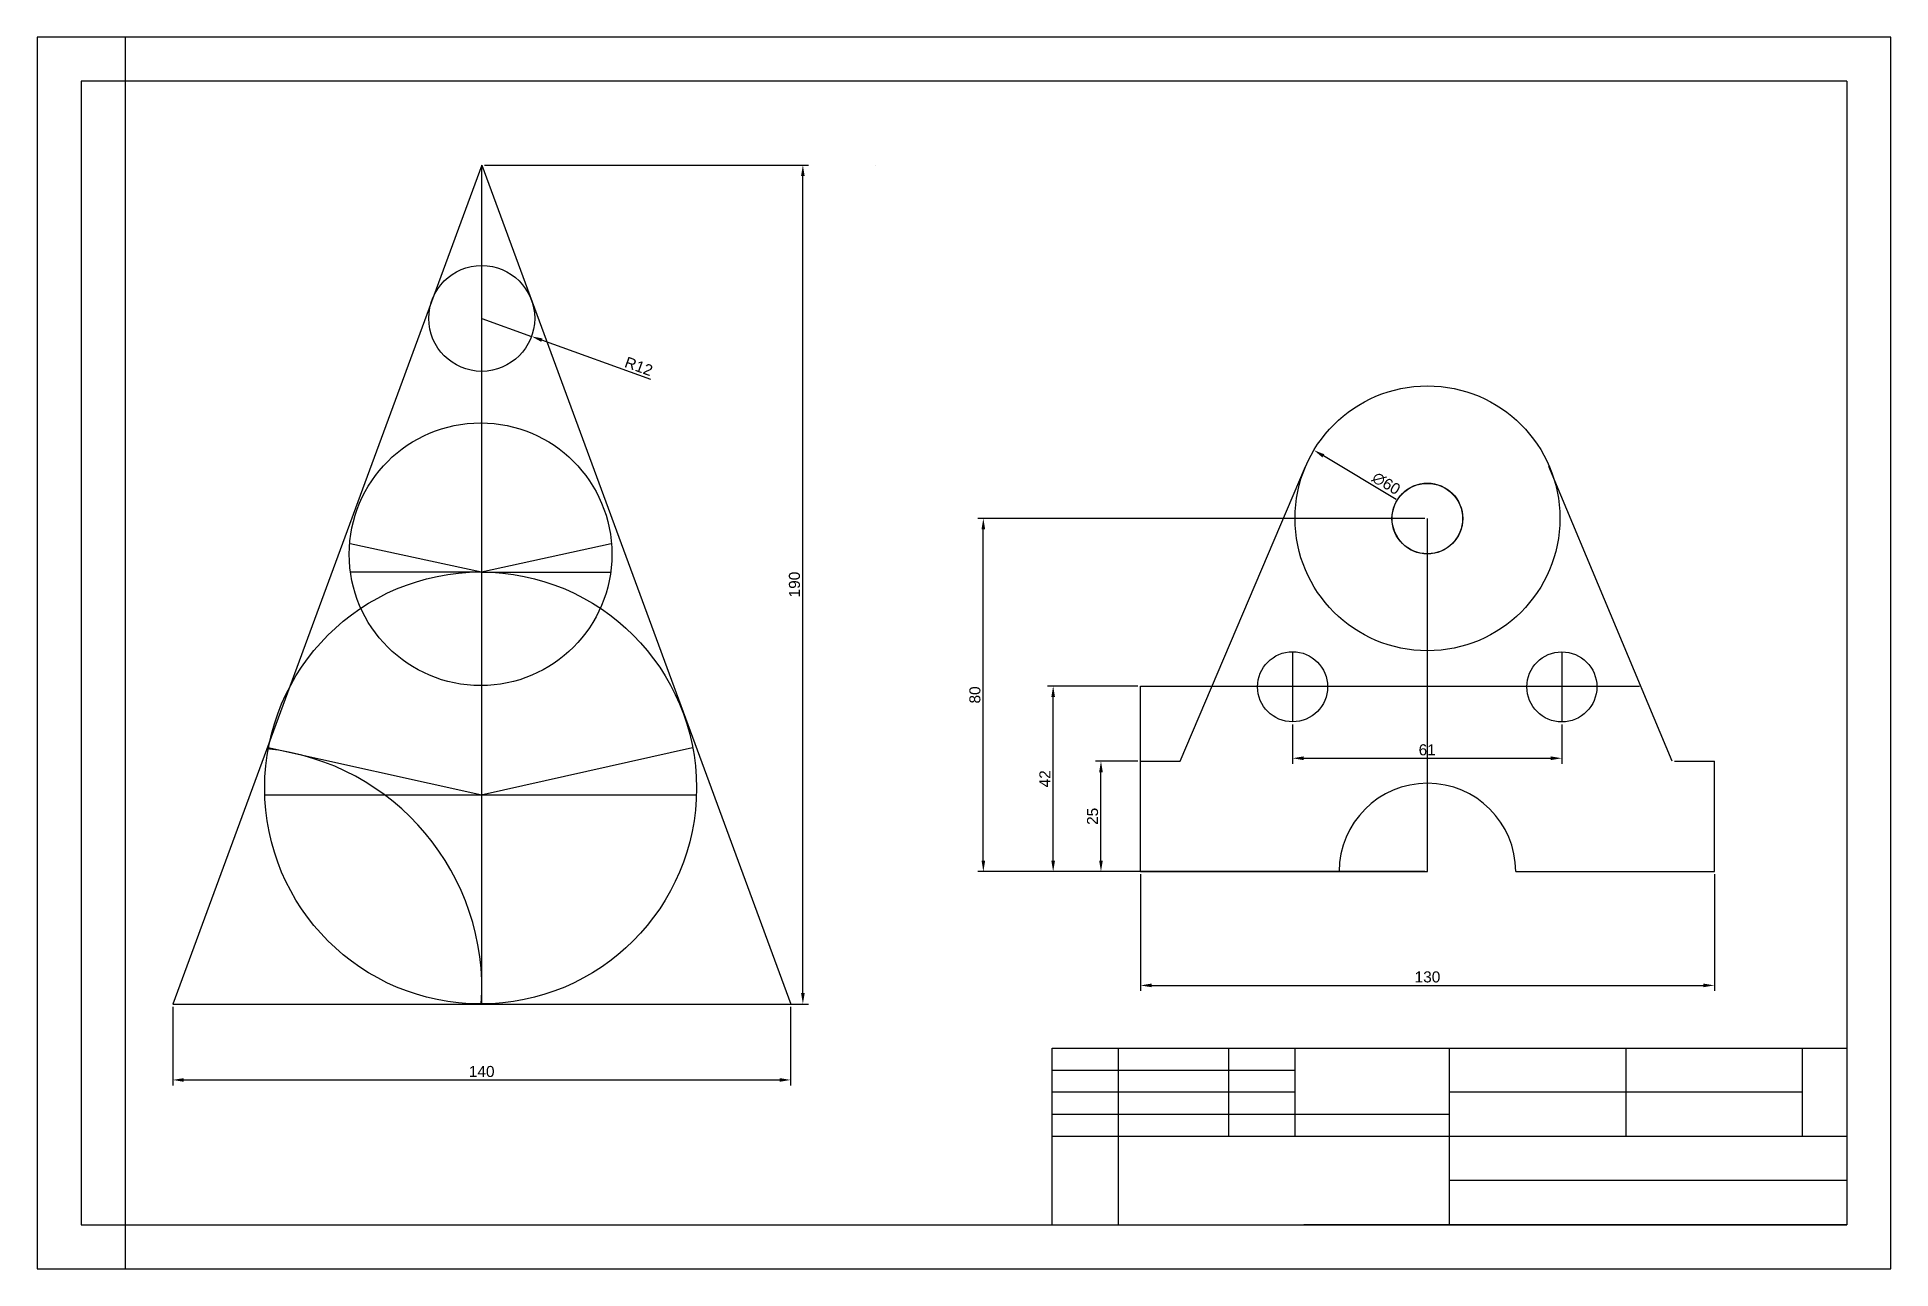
# Model space of a CAD drawing. Header units: millimetres. Extents: x 0 to 420, y 0 to 279.
import ezdxf

# ---------------------------------------------------------------- set-up
doc = ezdxf.new("R2010")
doc.units = ezdxf.units.MM
doc.layers.add('Cote', color=7, linetype='Continuous', lineweight=18, true_color=0x05c1ff)
doc.styles.get("Standard").update_dxf_attribs({"font": 'arial.ttf'})
doc.dimstyles.new('ISO-25', dxfattribs={"dimtxt": 2.5, "dimasz": 2.5, "dimexe": 1.25, "dimexo": 0.625, "dimtad": 1, "dimtxsty": 'Standard', "dimcen": 2.5, "dimadec": 0, "dimazin": 0, "dimtfac": 1, "dimtmove": 0, "dimatfit": 3, "dimfxl": 1, "dimarcsym": 0})

# ---------------------------------------------------------------- blocks, each defined once
blk = doc.blocks.new('*D1')
at = {"layer": 'Cote', "color": 0, "lineweight": -2, "transparency": 16777216}
for p, q in [((30.73, 59.38), (30.73, 41.55)), ((170.73, 59.38), (170.73, 41.55)), ((33.23, 42.8), (168.23, 42.8))]:
    blk.add_line(p, q, dxfattribs=at)
at = {"layer": 'Cote', "color": 0, "transparency": 16777216}
for points in [[(33.23, 43.21), (33.23, 42.38), (30.73, 42.8)], [(168.23, 43.21), (168.23, 42.38), (170.73, 42.8)]]:
    blk.add_solid(points, dxfattribs=at)
at = {"layer": 'Defpoints', "color": 0, "transparency": 16777216}
for p in [(30.73, 60), (170.73, 60), (170.73, 42.8)]:
    blk.add_point(p, dxfattribs=at)
at = {"layer": 'Cote', "color": 0, "transparency": 16777216, "insert": (100.73, 44.7), "char_height": 2.5, "attachment_point": 5}
blk.add_mtext('140', dxfattribs=at)
blk = doc.blocks.new('*D2')
at = {"layer": 'Cote', "color": 0, "lineweight": -2, "transparency": 16777216}
for p, q in [((101.36, 250), (174.75, 250)), ((173.5, 62.5), (173.5, 247.5)), ((101.36, 60), (174.75, 60))]:
    blk.add_line(p, q, dxfattribs=at)
at = {"layer": 'Cote', "color": 0, "transparency": 16777216}
for points in [[(173.08, 247.5), (173.91, 247.5), (173.5, 250)], [(173.08, 62.5), (173.91, 62.5), (173.5, 60)]]:
    blk.add_solid(points, dxfattribs=at)
at = {"layer": 'Defpoints', "color": 0, "transparency": 16777216}
for p in [(100.73, 250), (173.5, 250), (100.73, 60)]:
    blk.add_point(p, dxfattribs=at)
at = {"layer": 'Cote', "color": 0, "transparency": 16777216, "insert": (171.6, 155), "char_height": 2.5, "attachment_point": 5, "rotation": 90}
blk.add_mtext('190', dxfattribs=at)
blk = doc.blocks.new('*D3')
at = {"layer": 'Cote', "color": 0, "lineweight": -2, "transparency": 16777216}
for p, q in [((100.73, 215.29), (112.02, 211.21)), ((139.06, 201.44), (114.37, 210.36))]:
    blk.add_line(p, q, dxfattribs=at)
at = {"layer": 'Cote', "color": 0, "transparency": 16777216}
blk.add_solid([(114.51, 210.75), (114.23, 209.97), (112.02, 211.21)], dxfattribs=at)
at = {"layer": 'Defpoints', "color": 0, "transparency": 16777216}
for p in [(100.73, 215.29), (112.02, 211.21)]:
    blk.add_point(p, dxfattribs=at)
at = {"layer": 'Cote', "color": 0, "transparency": 16777216, "insert": (136.32, 204.43), "char_height": 2.5, "attachment_point": 5, "rotation": 340.1308}
blk.add_mtext('R12', dxfattribs=at)
blk = doc.blocks.new('*D4')
at = {"layer": 'Cote', "color": 0, "lineweight": -2, "transparency": 16777216}
for p, q in [((249.39, 115), (239.78, 115)), ((241.03, 92.5), (241.03, 112.5)), ((249.38, 90), (239.78, 90))]:
    blk.add_line(p, q, dxfattribs=at)
at = {"layer": 'Cote', "color": 0, "transparency": 16777216}
for points in [[(240.62, 112.5), (241.45, 112.5), (241.03, 115)], [(240.62, 92.5), (241.45, 92.5), (241.03, 90)]]:
    blk.add_solid(points, dxfattribs=at)
at = {"layer": 'Defpoints', "color": 0, "transparency": 16777216}
for p in [(241.03, 115), (250.02, 115), (250, 90)]:
    blk.add_point(p, dxfattribs=at)
at = {"layer": 'Cote', "color": 0, "transparency": 16777216, "insert": (239.13, 102.5), "char_height": 2.5, "attachment_point": 5, "rotation": 90}
blk.add_mtext('25', dxfattribs=at)
blk = doc.blocks.new('*D5')
at = {"layer": 'Cote', "color": 0, "lineweight": -2, "transparency": 16777216}
for p, q in [((250, 89.38), (250, 62.96)), ((380, 89.38), (380, 62.96)), ((252.5, 64.21), (377.5, 64.21))]:
    blk.add_line(p, q, dxfattribs=at)
at = {"layer": 'Cote', "color": 0, "transparency": 16777216}
for points in [[(252.5, 64.63), (252.5, 63.8), (250, 64.21)], [(377.5, 64.63), (377.5, 63.8), (380, 64.21)]]:
    blk.add_solid(points, dxfattribs=at)
at = {"layer": 'Defpoints', "color": 0, "transparency": 16777216}
for p in [(250, 90), (380, 90), (380, 64.21)]:
    blk.add_point(p, dxfattribs=at)
at = {"layer": 'Cote', "color": 0, "transparency": 16777216, "insert": (315, 66.12), "char_height": 2.5, "attachment_point": 5}
blk.add_mtext('130', dxfattribs=at)
blk = doc.blocks.new('*D6')
at = {"layer": 'Cote', "color": 0, "lineweight": -2, "transparency": 16777216}
for p, q in [((249.38, 132), (228.95, 132)), ((230.2, 92.5), (230.2, 129.5)), ((249.38, 90), (228.95, 90))]:
    blk.add_line(p, q, dxfattribs=at)
at = {"layer": 'Cote', "color": 0, "transparency": 16777216}
for points in [[(229.78, 129.5), (230.62, 129.5), (230.2, 132)], [(229.78, 92.5), (230.62, 92.5), (230.2, 90)]]:
    blk.add_solid(points, dxfattribs=at)
at = {"layer": 'Defpoints', "color": 0, "transparency": 16777216}
for p in [(230.2, 132), (250, 132), (250, 90)]:
    blk.add_point(p, dxfattribs=at)
at = {"layer": 'Cote', "color": 0, "transparency": 16777216, "insert": (228.32, 111), "char_height": 2.5, "attachment_point": 5, "rotation": 90}
blk.add_mtext('42', dxfattribs=at)
blk = doc.blocks.new('*D7')
at = {"layer": 'Cote', "color": 0, "lineweight": -2, "transparency": 16777216}
for p, q in [((314.38, 170), (213.13, 170)), ((214.38, 92.5), (214.38, 167.5)), ((314.38, 90), (213.13, 90))]:
    blk.add_line(p, q, dxfattribs=at)
at = {"layer": 'Cote', "color": 0, "transparency": 16777216}
for points in [[(213.97, 167.5), (214.8, 167.5), (214.38, 170)], [(213.97, 92.5), (214.8, 92.5), (214.38, 90)]]:
    blk.add_solid(points, dxfattribs=at)
at = {"layer": 'Defpoints', "color": 0, "transparency": 16777216}
for p in [(214.38, 170), (315, 170), (315, 90)]:
    blk.add_point(p, dxfattribs=at)
at = {"layer": 'Cote', "color": 0, "transparency": 16777216, "insert": (212.48, 130), "char_height": 2.5, "attachment_point": 5, "rotation": 90}
blk.add_mtext('80', dxfattribs=at)
blk = doc.blocks.new('*D8')
at = {"layer": 'Cote', "color": 0, "lineweight": -2, "transparency": 16777216}
blk.add_line((307.88, 174.27), (291.42, 184.15), dxfattribs=at)
at = {"layer": 'Cote', "color": 0, "transparency": 16777216}
blk.add_solid([(291.63, 184.51), (291.21, 183.79), (289.28, 185.43)], dxfattribs=at)
at = {"layer": 'Defpoints', "color": 0, "transparency": 16777216}
for p in [(289.28, 185.43), (340.72, 154.56)]:
    blk.add_point(p, dxfattribs=at)
at = {"layer": 'Cote', "color": 0, "transparency": 16777216, "insert": (305.66, 177.9), "char_height": 2.5, "attachment_point": 5, "rotation": 329.0331}
blk.add_mtext('∅60', dxfattribs=at)
blk = doc.blocks.new('*D9')
at = {"layer": 'Cote', "color": 0, "lineweight": -2, "transparency": 16777216}
for p, q in [((284.45, 123.27), (284.45, 114.41)), ((345.45, 123.27), (345.45, 114.41)), ((286.95, 115.66), (342.95, 115.66))]:
    blk.add_line(p, q, dxfattribs=at)
at = {"layer": 'Cote', "color": 0, "transparency": 16777216}
for points in [[(286.95, 116.08), (286.95, 115.24), (284.45, 115.66)], [(342.95, 116.08), (342.95, 115.24), (345.45, 115.66)]]:
    blk.add_solid(points, dxfattribs=at)
at = {"layer": 'Defpoints', "color": 0, "transparency": 16777216}
for p in [(284.45, 123.9), (345.45, 123.9), (345.45, 115.66)]:
    blk.add_point(p, dxfattribs=at)
at = {"layer": 'Cote', "color": 0, "transparency": 16777216, "insert": (314.95, 117.56), "char_height": 2.5, "attachment_point": 5}
blk.add_mtext('61', dxfattribs=at)

msp = doc.modelspace()

# ---------------------------------------------------------------- linework, layer by layer
for p, q in [((20, 0), (20, 279)), ((410, 269), (10, 269)), ((10, 269), (10, 10)), ((410, 269), (410, 10)), ((100.732, 250), (30.732, 60)), ((100.732, 60), (100.732, 250)), ((100.732, 250), (170.732, 60)), ((190, 250), (190, 250)), ((259, 115), (287.395, 181.743)), ((370.425, 115), (342.522, 181.743)), ((315, 90), (315, 170)), ((100.654, 157.823), (70.898, 164.229)), ((130.027, 164.229), (100.654, 157.823)), ((100.733, 157.819), (70.934, 157.819)), ((100.764, 157.777), (129.948, 157.777)), ((284.447, 139.76), (284.447, 123.896)), ((345.45, 139.76), (345.45, 123.896)), ((250, 90), (250, 132)), ((250, 132), (363.051, 132)), ((100.788, 107.331), (52.339, 118.005)), ((148.475, 118.005), (100.598, 107.331)), ((250, 90), (250.018, 115)), ((250, 115), (259, 115)), ((371, 115), (380, 115)), ((380, 90), (380, 115)), ((51.494, 107.356), (149.245, 107.356)), ((250, 90), (315, 90)), ((335, 90), (380, 90)), ((30.732, 60), (170.732, 60)), ((230, 10), (230, 50)), ((230, 50), (410, 50)), ((245, 30), (245, 50)), ((270, 30), (270, 50)), ((285, 30), (285, 50)), ((320, 10), (320, 50)), ((360, 30), (360, 50)), ((400, 30), (400, 50)), ((230, 45), (285, 45)), ((285, 40), (230, 40)), ((400, 40), (320, 40)), ((320, 35), (230, 35)), ((410, 30), (230, 30)), ((245, 10), (245, 30)), ((410, 20), (320, 20)), ((10, 10), (410, 10)), ((410, 10), (287, 10))]:
    msp.add_line(p, q)
msp.add_lwpolyline([(0, 0), (420, 0), (420, 279), (0, 279)], close=True)
for centre, radius in [((100.732, 215.288), 12), ((315, 169.999), 30), ((100.486, 161.869), 29.755), ((314.965, 169.954), 8), ((314.966, 169.921), 8), ((314.992, 169.971), 8), ((100.486, 108.924), 48.922), ((284.447, 131.848), 7.937), ((345.45, 131.828), 7.937)]:
    msp.add_circle(centre, radius)
for centre, radius, start, end in [((46.166, 63.537), 54.595, 356.32553, 83.87738), ((315, 90), 20, 0, 180)]:
    msp.add_arc(centre, radius, start, end)

# ---------------------------------------------------------------- dimensions: what is measured, and where the dimension line sits
at = {"layer": 'Cote'}
for base, p1, p2, picture, middle in [((173.497, 250), (100.732, 60), (100.732, 250), '*D2', (171.596, 155)), ((214.382, 170), (315, 90), (315, 170), '*D7', (212.481, 130)), ((230.2, 132), (250, 90), (250, 132), '*D6', (228.32, 111)), ((241.035, 115), (250, 90), (250.018, 115), '*D4', (239.133, 102.5))]:
    dim = msp.add_linear_dim(base=base, p1=p1, p2=p2, angle=90, dimstyle='ISO-25', dxfattribs=at)
    dim.commit()
    dim.dimension.update_dxf_attribs({"geometry": picture, "text_midpoint": middle})
dim = msp.add_radius_dim(center=(100.732, 215.288), mpoint=(112.018, 211.21), dimstyle='ISO-25', dxfattribs=at)
dim.commit()
dim.dimension.update_dxf_attribs({"geometry": '*D3', "text_midpoint": (135.677, 202.66), "dimtype": 164})
dim = msp.add_diameter_dim_2p(p1=(340.724, 154.562), p2=(289.276, 185.435), dimstyle='ISO-25', dxfattribs=at)
dim.commit()
dim.dimension.update_dxf_attribs({"geometry": '*D8', "text_midpoint": (304.643, 176.214), "dimtype": 163})
for base, p1, p2, picture, middle in [((345.45, 115.66), (284.447, 123.896), (345.45, 123.896), '*D9', (314.948, 117.561)), ((380, 64.213), (250, 90), (380, 90), '*D5', (315, 66.115)), ((170.732, 42.798), (30.732, 60), (170.732, 60), '*D1', (100.732, 44.7))]:
    dim = msp.add_linear_dim(base=base, p1=p1, p2=p2, dimstyle='ISO-25', dxfattribs=at)
    dim.commit()
    dim.dimension.update_dxf_attribs({"geometry": picture, "text_midpoint": middle})

doc.saveas('drawing.dxf')
